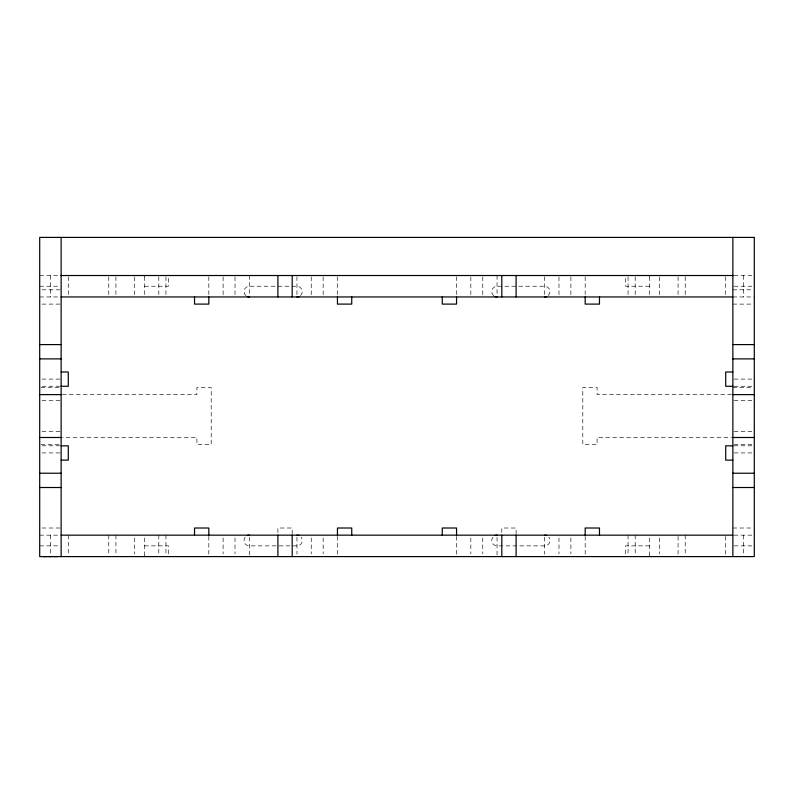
<?xml version="1.0" encoding="UTF-8"?>
<svg xmlns="http://www.w3.org/2000/svg" width="794" height="794" viewBox="0 0 794 794"><rect width="100%" height="100%" fill="white"/><g stroke="black" fill="none" stroke-linecap="round" stroke-linejoin="round"><path stroke-width="0.6" stroke-dasharray="3.97 2.98" d="M39.7 275.518L61.138 275.518M734.053 275.518L754.3 275.518M39.7 286.237L59.947 286.237M144.508 286.237L168.328 286.237L168.328 276.59M649.492 286.237L625.672 286.237L625.672 276.59M734.053 286.237L754.3 286.237M42.082 289.81L61.138 289.81M732.862 289.81L751.918 289.81M39.7 296.956L61.138 296.956M732.862 296.956L754.3 296.956M42.082 304.102L61.138 304.102M732.862 304.102L751.918 304.102M42.082 379.085L59.947 379.085M734.053 379.085L751.918 379.085M42.082 386.281L59.947 386.231M734.053 386.281L751.918 386.231M41.04 387.472L61.138 387.472M732.862 387.472L752.96 387.472M62.369 394.618L196.912 394.618L196.912 387.472L211.204 387.472L211.204 444.64L196.912 444.64L196.912 437.494L62.369 437.494M731.631 394.618L597.088 394.618L597.088 387.472L582.796 387.472L582.796 444.64L597.088 444.64L597.088 437.494L731.631 437.494M42.082 400.523L59.947 400.523M734.053 400.523L751.918 400.523M42.082 431.489L59.947 431.489M734.053 431.489L751.918 431.489M41.04 444.64L59.947 444.64M734.053 444.64L752.96 444.64M42.082 445.831L59.947 445.781M734.053 445.781L751.918 445.831M42.082 452.927L59.947 452.927M734.053 452.927L751.918 452.927M42.082 528.01L61.138 528.01M732.862 528.01L751.918 528.01M39.7 535.156L59.947 535.156M734.053 535.156L754.3 535.156M39.7 545.875L59.947 545.875M144.508 545.875L168.328 545.875L168.328 554.45M649.492 545.875L625.672 545.875L625.672 554.45M734.053 545.875L754.3 545.875M743.581 275.518L743.581 296.956M743.581 535.156L743.581 556.594M725.716 276.709L725.716 295.765M725.716 536.347L725.716 554.212M685.222 276.709L685.222 296.956M685.222 535.156L685.222 554.212M678.076 276.709L678.076 295.765M678.076 536.347L678.076 554.212M659.477 276.858L659.477 295.616M659.477 537.836L659.477 553.914M649.492 276.709L649.492 295.765M649.492 537.836L649.492 555.403M635.2 276.709L635.2 296.956M635.2 535.156L635.2 554.212M628.054 276.709L628.054 296.956M628.054 535.156L628.054 554.212M585.178 276.709L585.178 295.765M585.178 536.347L585.178 554.212M570.886 276.858L570.886 295.616M570.886 537.836L570.886 553.914M558.976 276.858L558.976 295.616M558.976 537.836L558.976 553.914M544.684 276.709L544.684 295.616M544.684 537.171L544.684 554.212M516.1 533.965L516.1 528.01L501.808 528.01L501.808 533.965M497.044 275.518L497.044 294.951M497.044 537.171L497.044 556.594M482.752 276.858L482.752 295.616M482.752 537.836L482.752 553.914M470.842 276.858L470.842 295.616M470.842 537.836L470.842 553.914M456.55 276.709L456.55 295.765M456.55 536.347L456.55 554.212M337.45 276.709L337.45 295.765M337.45 536.347L337.45 554.212M323.158 276.858L323.158 295.616M323.158 537.836L323.158 553.914M311.248 276.858L311.248 295.616M311.248 537.836L311.248 553.914M296.956 276.709L296.956 294.951M296.956 537.171L296.956 554.212M292.192 533.965L292.192 528.01L277.9 528.01L277.9 533.965M249.316 275.518L249.316 295.616M249.316 537.171L249.316 556.594M235.024 276.858L235.024 295.616M235.024 537.836L235.024 553.914M223.114 276.858L223.114 295.616M223.114 537.836L223.114 553.914M208.822 276.709L208.822 295.765M208.822 536.347L208.822 554.212M165.946 276.709L165.946 296.956M165.946 535.156L165.946 554.212M158.8 276.709L158.8 296.956M158.8 535.156L158.8 554.212M144.508 276.709L144.508 295.765M144.508 537.836L144.508 555.403M134.523 276.858L134.523 295.616M134.523 537.836L134.523 553.914M115.924 276.709L115.924 296.956M115.924 535.156L115.924 554.212M108.778 276.709L108.778 296.956M108.778 535.156L108.778 554.212M68.284 276.709L68.284 296.956M68.284 535.156L68.284 554.212M50.419 275.518L50.419 296.956M50.419 535.156L50.419 556.594M245.157 537.141A5.36 5.36 0 0 0 249.316 545.875L296.956 545.875A5.36 5.36 0 0 0 301.115 537.141M492.885 537.141A5.36 5.36 0 0 0 497.044 545.875L544.684 545.875A5.36 5.36 0 0 0 548.843 537.141M245.942 295.755A5.36 5.36 0 0 1 249.316 286.237L296.956 286.237A5.36 5.36 0 0 1 300.331 295.755M493.67 295.755A5.36 5.36 0 0 1 497.044 286.237L544.684 286.237A5.36 5.36 0 0 1 548.059 295.755"/><path stroke-width="1.19" d="M46.846 556.594L43.273 556.594M52.206 556.594L48.633 556.594M57.565 556.594L53.992 556.594M60.84 275.518L733.16 275.518M61.138 296.956L732.862 296.956M39.7 344.596L61.138 344.596M732.862 344.596L754.3 344.596M39.7 358.888L61.138 358.888M732.862 358.888L754.3 358.888M61.138 371.989L68.284 371.989L68.284 386.281L61.138 386.281M732.862 371.989L725.716 371.989L725.716 386.281L732.862 386.281M39.7 394.618L61.138 394.618M732.862 394.618L754.3 394.618M39.7 437.494L61.138 437.494M732.862 437.494L754.3 437.494M61.138 445.831L68.284 445.831L68.284 460.123L61.138 460.123M732.862 445.831L725.716 445.831L725.716 460.123L732.862 460.123M39.7 473.224L61.138 473.224M732.862 473.224L754.3 473.224M39.7 487.516L61.138 487.516M732.862 487.516L754.3 487.516M61.138 535.156L732.862 535.156M732.862 237.406L732.862 556.594M649.492 275.518L649.492 276.193M649.492 555.929L649.492 556.594M599.47 296.956L599.47 304.102L585.178 304.102L585.178 296.956M599.47 535.156L599.47 528.01L585.178 528.01L585.178 535.156M516.1 275.518L516.1 296.956M516.1 535.156L516.1 556.594M501.808 275.518L501.808 296.956M501.808 535.156L501.808 556.594M456.55 296.956L456.55 304.102L442.258 304.102L442.258 296.956M456.55 535.156L456.55 528.01L442.258 528.01L442.258 535.156M351.742 296.956L351.742 304.102L337.45 304.102L337.45 296.956M351.742 535.156L351.742 528.01L337.45 528.01L337.45 535.156M292.192 275.518L292.192 296.956M292.192 535.156L292.192 556.594M277.9 275.518L277.9 296.956M277.9 535.156L277.9 556.594M208.822 296.956L208.822 304.102L194.53 304.102L194.53 296.956M208.822 535.156L208.822 528.01L194.53 528.01L194.53 535.156M144.508 275.518L144.508 276.193M144.508 555.929L144.508 556.594M61.138 237.406L61.138 556.594M544.684 535.156A5.36 5.36 0 0 1 546.659 535.533M495.069 535.533A5.36 5.36 0 0 1 497.044 535.156M296.956 535.156A5.36 5.36 0 0 1 298.931 535.533M247.341 535.533A5.36 5.36 0 0 1 249.316 535.156M546.659 296.579A5.36 5.36 0 0 1 544.684 296.956M497.044 296.956A5.36 5.36 0 0 1 495.069 296.579M298.931 296.579A5.36 5.36 0 0 1 296.956 296.956M249.316 296.956A5.36 5.36 0 0 1 247.341 296.579M754.3 237.406L39.7 237.406L39.7 556.594L754.3 556.594L754.3 237.406"/></g></svg>
